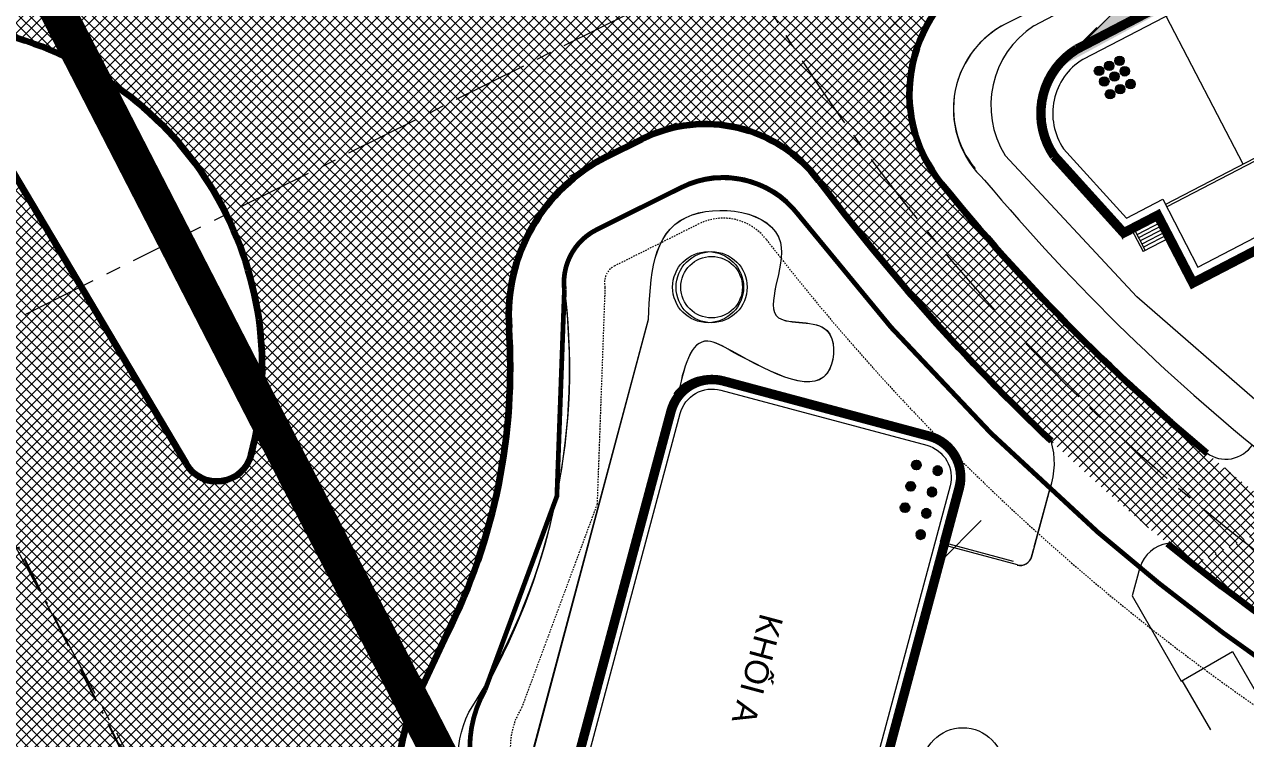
# Model space of a CAD drawing. Header units: millimetres. Extents: x 89040 to 596321, y -313033 to 2401191.
# Drawn here: x 595629.3 to 595732.4, y 1200269.9 to 1200330.2 of the extents above; entities that cross this region are included whole.
import ezdxf
from ezdxf.enums import TextEntityAlignment as Align

# ---------------------------------------------------------------- set-up
doc = ezdxf.new("R2010")
doc.units = ezdxf.units.MM
doc.header["$MEASUREMENT"] = 0
for name, pattern in [('CENTER', [50.800000000000004, 31.75, -6.349999999999999, 6.349999999999999, -6.349999999999999]), ('DASHDOT2', [0.5, 0.25, -0.125, 0, -0.125]), ('HIDDEN', [0.375, 0.25, -0.125]), ('HIDDEN2', [0.1875, 0.125, -0.0625]), ('RANHXA', [5.2, 3, -1, 0.2, -1])]:
    doc.linetypes.add(name, pattern=pattern)
for name, color, linetype, lineweight in [('1', 8, 'Continuous', 13), ('2', 6, 'Continuous', 25), ('BONGDO', 251, 'Continuous', 9), ('CONGTRINH', 7, 'Continuous', 20), ('CONGTRINH2', 30, 'Continuous', 18), ('COT', 7, 'Continuous', 9), ('HATCH', 8, 'Continuous', 5), ('LEDUONG', 6, 'Continuous', 20), ('LONGDUONG', 4, 'Continuous', 90), ('NETTHAY', 6, 'Continuous', 15), ('RANHDAT', 1, 'DASHDOT2', 25), ('SO', 61, 'Continuous', 18), ('tang cao', 7, 'Continuous', 5), ('TEXT', 7, 'Continuous', 25), ('THIETBI', 9, 'Continuous', 9), ('truc', 8, 'CENTER', 9)]:
    doc.layers.add(name, color=color, linetype=linetype, lineweight=lineweight)
doc.layers.add('DUONG NOI BO CONG TRINH', color=7, linetype='Continuous', lineweight=20, true_color=0x5e5e5e)
doc.layers.add('TIMP2', color=3, linetype='Continuous')
doc.styles.add('Helve', font='VHELVEN.TTF')
pattern_1 = [(45, (27179.21699432831, -3.795911343069747), (-0.4419417382415922, 0.4419417382415923), []), (135, (27179.21699432831, -3.795911343069747), (-0.4419417382415923, -0.4419417382415922), [])]

# ---------------------------------------------------------------- blocks, each defined once
blk = doc.blocks.new('sdfhshs')
at = {"layer": 'THIETBI', "linetype": 'Continuous'}
blk.add_lwpolyline([(-1078.031229788437, 0, 0, 0, 0), (93.87673312798141, 0, 174.8398142233491, 0, 0), (492.077248330228, 0, 0, 0, 0)], format="xyseb", dxfattribs=at)
blk = doc.blocks.new('A$C3E827C03')
at = {"layer": 'TEXT'}
h = blk.add_hatch(color=256, dxfattribs=at)
edge = h.paths.add_edge_path()
edge.add_arc((538.0830312939362, 538.0835588782793), 376.6586784111455, 0, 360)
blk.add_circle((538.0830312939362, 538.0835588782793), 376.6586784111455, dxfattribs=at)

msp = doc.modelspace()

# ---------------------------------------------------------------- hatches: boundary and pattern name
at = {"layer": 'BONGDO'}
h = msp.add_hatch(dxfattribs=at)
h.set_pattern_fill('ANSI35', color=256, style=0)
h.set_pattern_definition([(45, (594650.3527654881, 1198136.11866812), (-0.1767766952966369, 0.1767766952966369), []), (45, (594650.5295421833, 1198136.11866812), (-0.1767766952966369, 0.1767766952966369), [0.3125, -0.0625, 0, -0.0625])])
h.paths.add_polyline_path([(595766.9538121313, 1200315.024315049), (595770.4940841248, 1200318.564587042), (595775.3082211668, 1200325.202665422), (595773.456464992, 1200326.545615517), (595775.8552081863, 1200328.511865507), (595780.4932182637, 1200334.90708736), (595768.9281076412, 1200343.294458565), (595767.7680127193, 1200344.13579481), (595766.6442707854, 1200344.950766758), (595763.7394663268, 1200346.698913579), (595762.1771161965, 1200347.321776704), (595760.9455425402, 1200347.726444582), (595759.1439709298, 1200348.014537046), (595757.2297766978, 1200348.14714374), (595755.6278925389, 1200348.050895627), (595754.3843370054, 1200347.870731816), (595753.2406584888, 1200347.612275281), (595751.5055973058, 1200347.039094588), (595721.6967311024, 1200331.642124149), (595719.8398030093, 1200329.916771176), (595716.2995310194, 1200326.376499186), (595747.9653253161, 1200343.498822598), (595752.087620549, 1200344.510623637), (595758.6368442065, 1200343.781504714), (595763.7804607155, 1200340.919903937), (595774.2624270011, 1200333.318062064), (595776.9529462737, 1200331.36681537), (595772.3149361965, 1200324.971593517), (595771.4244622675, 1200325.617392389), (595769.9567375593, 1200323.593588005), (595771.767949177, 1200321.662393431)])
at = {"layer": 'DUONG NOI BO CONG TRINH'}
h = msp.add_hatch(dxfattribs=at)
h.set_pattern_fill('NET', color=256, scale=5, angle=45, style=0)
h.set_pattern_definition(pattern_1)
h.paths.add_polyline_path([(595692.9099013598, 1200348.57736086), (595692.5343353143, 1200349.330207387, -0.2875502439421413), (595685.3335843392, 1200353.844639227), (595680.127086431, 1200364.600617354), (595673.0393592676, 1200360.881556037), (595678.2575342096, 1200350.101454608, -0.4107251436100376), (595674.6279696164, 1200339.457211443)])
h.paths.add_polyline_path([(595706.2461405842, 1200332.879790567), (595684.4292854415, 1200321.996204438, -0.3666611658916559), (595694.475172843, 1200319.536278917, 0.068448527385427), (595727.9997492428, 1200284.577347219), (595736.0314185552, 1200288.478780154, -0.0679627502255158), (595703.460980392, 1200320.863455813, -0.4709641685812266)])
h = msp.add_hatch(dxfattribs=at)
h.set_pattern_fill('NET', color=256, scale=5, angle=45, style=0)
h.set_pattern_definition(pattern_1)
h.paths.add_polyline_path([(595675.3934973865, 1200317.488598879), (595684.4292854415, 1200321.996204438), (595701.8378673145, 1200330.680673348), (595692.9099013598, 1200348.57736086), (595666.4655314317, 1200335.385286392, -0.3178372451957748), (595655.0529633798, 1200337.142165383, 0.0710665593278336), (595643.5954162645, 1200345.431775458), (595589.4355312837, 1200317.013083743), (595592.10288776, 1200309.161808236), (595629.3498100224, 1200236.657530433), (595665.3944567106, 1200254.166440008), (595660.9162454624, 1200262.742424786, -0.27302029048497), (595661.6274482195, 1200273.026865545, 0.1822546025875729), (595669.9329066376, 1200307.314352862, -0.3178372451915383)])
h.paths.add_polyline_path([(595648.4189569124, 1200293.829456527, -0.6656567106541446), (595642.9380827077, 1200293.055659505), (595623.9747504409, 1200324.947877786, -0.6656567106542213), (595627.2721955207, 1200329.393729766, -0.4183095690669786)], flags=16)
h.paths.add_polyline_path([(595643.5954162645, 1200345.431775458, 0.0146699103772338), (595640.9606256995, 1200346.7211263, 0.0964871933206844), (595622.813100499, 1200350.94857343, -0.2160253931282014), (595606.3865917408, 1200358.393071633), (595597.788104474, 1200353.257744344, -0.7760711839543796), (595589.241405397, 1200348.153346834), (595580.6078488264, 1200342.99707489), (595589.4355312837, 1200317.013083743)])
h = msp.add_hatch(dxfattribs=at)
h.set_pattern_fill('NET', color=256, scale=5, angle=45, style=0)
h.set_pattern_definition(pattern_1)
h.paths.add_polyline_path([(595706.6978134156, 1200316.760490795), (595705.4379745292, 1200318.647607555), (595704.8735527323, 1200319.85103007), (595704.5600090023, 1200320.725038641), (595704.3163807712, 1200321.614667415), (595704.0563614332, 1200323.211874649), (595704.035275048, 1200325.209831819), (595704.148249524, 1200326.195328681), (595704.2730694085, 1200326.866311896), (595705.0545118648, 1200329.248245042), (595705.9473972096, 1200330.88494869), (595709.0855693445, 1200334.14227332), (595710.646714193, 1200335.075066722), (595703.8824281862, 1200332.514931418), (595701.374708407, 1200328.239549435), (595701.5582936618, 1200325.49101437), (595701.4970985769, 1200323.353323379), (595701.8028913297, 1200322.376093211), (595704.8688564209, 1200318.785193565)])
h = msp.add_hatch(dxfattribs=at)
h.set_pattern_fill('NET', color=256, scale=5, angle=45, style=0)
h.set_pattern_definition(pattern_1)
h.paths.add_polyline_path([(595670.1600579865, 1200305.597880033), (595670.5298929255, 1200308.908207855), (595670.7740554401, 1200309.845577143), (595671.0352684528, 1200310.646674011), (595671.3856842112, 1200311.536451165), (595671.7789788515, 1200312.376281111), (595672.1431984054, 1200313.051829767), (595672.7304894151, 1200313.994654719), (595673.6194776455, 1200315.179894716), (595674.4786276083, 1200316.129121416), (595675.3531146367, 1200316.947940038), (595677.2871049779, 1200318.365675885), (595679.8178940421, 1200319.62818834), (595681.4243262819, 1200320.497146411), (595683.8012774646, 1200321.383273561), (595685.9609832123, 1200321.731076054), (595686.7811058544, 1200321.759133904), (595688.7335843456, 1200321.59922798), (595691.1698786068, 1200320.927780811), (595693.4400289144, 1200319.742056506), (595695.1822061979, 1200318.327769327), (595696.0742323372, 1200317.351090185), (595693.9775926773, 1200320.849095857), (595691.1991531496, 1200322.453116279), (595687.7475676873, 1200322.92999738), (595684.9908661149, 1200322.301401897), (595683.3861735875, 1200321.408265625), (595676.7779377009, 1200318.402861288), (595672.8514053108, 1200315.961064573), (595671.3003382476, 1200313.803892161), (595670.3743744101, 1200312.215517049), (595669.7810560941, 1200310.087002634), (595669.679855864, 1200307.978195293), (595669.9924074769, 1200306.314451906)])
h = msp.add_hatch(dxfattribs=at)
h.set_pattern_fill('NET', color=256, scale=5, angle=45, style=0)
h.set_pattern_definition([(45, (594650.3527654881, 1198136.11866812), (-0.4419417382415922, 0.4419417382415923), []), (135, (594650.3527654881, 1198136.11866812), (-0.4419417382415923, -0.4419417382415922), [])])
h.paths.add_polyline_path([(595890.1501346208, 1200253.917288257, -0.3694834459624228), (595902.066285455, 1200248.710496326), (595889.6873316558, 1200274.27194019, -0.4688389826321077), (595883.336698244, 1200260.270712201, -0.2328874569633087), (595736.0314185552, 1200288.478780154), (595727.9997492428, 1200284.577347219, 0.2461893727994996)])
h = msp.add_hatch(dxfattribs=at)
h.set_pattern_fill('NET', color=256, scale=5, angle=45, style=0)
h.set_pattern_definition(pattern_1)
h.paths.add_polyline_path([(595664.9870901331, 1200278.73576556), (595662.9701214326, 1200275.145132796), (595662.1410390172, 1200273.824776791), (595661.3474025222, 1200272.631276964), (595660.7283913926, 1200271.513610884), (595660.1773959021, 1200270.080289691), (595660.1765452913, 1200270.077449033), (595659.9924204057, 1200269.012260193), (595659.8657070125, 1200267.94901502), (595659.8796889164, 1200265.552463175), (595660.4554585887, 1200263.81273604), (595660.9162454624, 1200262.742424786), (595662.5081314484, 1200259.884941163), (595661.5490340195, 1200262.273573023), (595661.2324514329, 1200263.493597826), (595660.9922213737, 1200264.960923382), (595660.8988479354, 1200266.416639664), (595660.937388019, 1200267.746911578), (595661.2450241486, 1200269.859922529), (595661.8172084073, 1200271.820586329), (595662.3060647118, 1200272.994832402), (595663.0562141513, 1200274.601142344), (595663.6987393206, 1200275.976994293)])
at = {"layer": 'tang cao'}
h = msp.add_hatch(color=256, dxfattribs=at)
edge = h.paths.add_edge_path()
edge.add_arc((595720.882288217, 1200326.680771189), 0.399280375762523, 26.37009169598531, 386.3700916959853)
h = msp.add_hatch(color=256, dxfattribs=at)
edge = h.paths.add_edge_path()
edge.add_arc((595721.7599970269, 1200327.115898712), 0.399280375762523, 26.37009169598531, 386.3700916959853)
h = msp.add_hatch(color=256, dxfattribs=at)
edge = h.paths.add_edge_path()
edge.add_arc((595720.0280898181, 1200326.257299042), 0.399280375762523, 26.37009169598531, 386.3700916959853)
h = msp.add_hatch(color=256, dxfattribs=at)
edge = h.paths.add_edge_path()
edge.add_arc((595721.3244138348, 1200325.788946312), 0.399280375762523, 26.37009169598531, 386.3700916959853)
h = msp.add_hatch(color=256, dxfattribs=at)
edge = h.paths.add_edge_path()
edge.add_arc((595722.2021226448, 1200326.224073835), 0.399280375762523, 26.37009169598531, 386.3700916959853)
h = msp.add_hatch(color=256, dxfattribs=at)
edge = h.paths.add_edge_path()
edge.add_arc((595720.4702154358, 1200325.365474166), 0.399280375762523, 26.37009169598531, 386.3700916959853)
h = msp.add_hatch(color=256, dxfattribs=at)
edge = h.paths.add_edge_path()
edge.add_arc((595721.811047394, 1200324.716297759), 0.399280375762523, 26.37009169598531, 386.3700916959853)
h = msp.add_hatch(color=256, dxfattribs=at)
edge = h.paths.add_edge_path()
edge.add_arc((595722.6887562037, 1200325.151425282), 0.399280375762523, 26.37009169598531, 386.3700916959853)
h = msp.add_hatch(color=256, dxfattribs=at)
edge = h.paths.add_edge_path()
edge.add_arc((595720.9568489948, 1200324.292825612), 0.399280375762523, 26.37009169598531, 386.3700916959853)

# ---------------------------------------------------------------- linework, layer by layer
at = {"layer": '1'}
for p, q in [((595675.2999996744, 1200317.374385785), (595684.3357876999, 1200321.881991405)), ((595671.620008604, 1200266.641098677), (595681.9727704083, 1200305.278131728)), ((595714.5573389215, 1200286.053411491), (595715.8602881968, 1200290.916084385)), ((595714.3337572801, 1200285.218993445), (595714.5226436454, 1200285.923926957))]:
    msp.add_line(p, q, dxfattribs=at)
for points in [[(595675.3000000295, 1200317.37438553), (595684.3357880547, 1200321.881991149)], [(595675.2999996576, 1200317.374385797), (595684.3357876847, 1200321.881991417)]]:
    msp.add_lwpolyline(points, dxfattribs=at)
for points in [[(595715.8602881815, 1200290.916084328, -0.0429912183926517), (595694.6415953597, 1200314.090811759, 0.3597956429067949), (595684.7115992458, 1200316.395051718), (595677.601727492, 1200312.848211335, 0.3178372452821219), (595674.8714321508, 1200307.761088307), (595674.2378009387, 1200290.330640098), (595668.1783048263, 1200273.97507468, 0.1296294694505575), (595666.8860443365, 1200269.099554899, 0.1692321346064121), (595668.1658975113, 1200264.220763435, -0.0201912703240947), (595682.9163295258, 1200237.532681204, 0.0263346519195244), (595691.5842284455, 1200222.294804764, -0.0105849965478782), (595702.8310844568, 1200203.896249108, 0.042123487479091), (595712.6123280391, 1200189.952204358, 0.0116292871240885), (595723.0023930155, 1200178.085807754, 0.0510171567548787), (595732.4155636445, 1200169.746180162), (595768.8121817994, 1200256.918143363)], [(595712.8090124085, 1200284.811886664), (595706.6270871426, 1200286.468328547), (595707.9211823618, 1200291.297957653, 0.4142135625825391), (595705.3755979498, 1200295.707039192), (595687.9893795006, 1200300.365662385, 0.3133370267329153), (595684.1233262623, 1200298.974707904, 0.6421923504739734)], [(595751.1748719191, 1200260.104656164), (595752.3531740244, 1200262.926756484), (595764.8129822935, 1200257.721094803), (595765.1419214322, 1200258.508922682, -0.0423614466508156), (595738.037506638, 1200273.476912258, -0.0248117245139366), (595723.4615635358, 1200284.303140766), (595722.8202605819, 1200281.909765558), (595726.971495136, 1200274.719616397), (595731.3016221548, 1200277.219616397), (595735.2218081084, 1200270.42965515), (595745.9451075018, 1200267.556355737), (595750.2804617541, 1200260.047301903, 0.6208611874073512), (595751.1748719193, 1200260.104656164)]]:
    msp.add_lwpolyline(points, format="xyb", dxfattribs=at)
for centre, radius in [((595687.0064165156, 1200307.990090283), 3.000000000000033), ((595687.3064165156, 1200307.990090283), 2.600000000000033)]:
    msp.add_circle(centre, radius, dxfattribs=at)
for centre, radius, start, end in [((595838.2290275226, 1200423.813400271), 177.7346657989232, 215.9687363270217, 225.7207040671183), ((595713.3678314538, 1200285.47781249), 1, 255.0000047145443, 344.9999952800702), ((595838.2290275226, 1200423.813400271), 177.7346657989412, 231.2873704650237, 245.8167218301419)]:
    msp.add_arc(centre, radius, start, end, dxfattribs=at)
msp.add_spline([(595681.9727704083, 1200305.278131728), (595685.1508265215, 1200313.887379504), (595693.1180208133, 1200311.752576228), (595692.960717946, 1200305.404632878), (595697.0653163844, 1200304.304809042), (595697.286244821, 1200301.101639212), (595688.9670501003, 1200302.596549279)], degree=3, dxfattribs=at)
msp.add_open_spline([(595688.9670501003, 1200302.596549279), (595688.2610433301, 1200302.996685887), (595685.734857193, 1200304.428427895), (595684.9349023708, 1200301.186254829), (595684.4233262624, 1200298.674707904)], degree=3, knots=[0, 0, 0, 0, 2151.940682651034, 7699.930010737247, 7699.930010737247, 7699.930010737247, 7699.930010737247], dxfattribs=at)
at = {"layer": '2'}
for p, q in [((595718.1564591125, 1200328.101852159), (595746.5402759793, 1200342.847667417)), ((595718.254742259, 1200327.927526683), (595746.6324843202, 1200342.670191723)), ((595716.7486408509, 1200318.801948838), (595722.1537248634, 1200312.823029646)), ((595716.6002792119, 1200318.667826416), (595722.108912722, 1200312.574364309)), ((595724.9814641724, 1200314.066812078), (595722.108912722, 1200312.574364309)), ((595722.1537248634, 1200312.823029646), (595724.8892558315, 1200314.244287772)), ((595725.029848189, 1200314.40748639), (595728.0312296846, 1200308.630652557)), ((595722.0192884395, 1200312.077033635), (595721.9734264691, 1200312.05320583))]:
    msp.add_line(p, q, dxfattribs=at)
at = {"layer": '2', "linetype": 'Continuous'}
for p, q in [((595727.9551831658, 1200308.343220953), (595749.9621691967, 1200319.777055222)), ((595728.0312296846, 1200308.630652557), (595749.6655167583, 1200319.87084931))]:
    msp.add_line(p, q, dxfattribs=at)
at = {"layer": '2'}
for points in [[(595718.1564591125, 1200328.101852159, 0.4315160680484073), (595716.2457000362, 1200319.060049781), (595716.6002792119, 1200318.667826416)], [(595718.2606180749, 1200327.931115781, 0.4309005790560136), (595716.402763009, 1200319.184547084), (595716.7486408509, 1200318.801948838)]]:
    msp.add_lwpolyline(points, format="xyb", dxfattribs=at)
at = {"layer": 'BONGDO'}
for p, q in [((595718.1564591125, 1200328.101852159), (595721.6967311024, 1200331.642124149)), ((595716.2995310194, 1200326.376499186), (595719.8398030093, 1200329.916771176)), ((595706.5411586793, 1200284.728023927), (595710.0814306693, 1200288.268295917))]:
    msp.add_line(p, q, dxfattribs=at)
at = {"layer": 'CONGTRINH', "const_width": 0.8}
for points in [[(595722.108912722, 1200312.574364309), (595724.9814641724, 1200314.066812078), (595727.9551831658, 1200308.343220953), (595749.9621691967, 1200319.777055222), (595749.893012941, 1200319.910161992), (595753.12917994, 1200321.591527949), (595763.2052039021, 1200314.28408784), (595764.8490555751, 1200316.550748749), (595766.9538121342, 1200315.024315053), (595771.767949177, 1200321.662393432), (595769.6631926177, 1200323.188827128), (595771.4244622675, 1200325.617392389), (595772.3149361964, 1200324.971593517), (595776.9529462737, 1200331.36681537), (595762.7863155876, 1200341.640888327, 0.2839383716493435), (595746.5402759793, 1200342.847667417), (595718.1564591125, 1200328.101852159, 0.4315160680483751), (595716.2457000362, 1200319.060049781)], [(595688.288933026, 1200300.065782007), (595705.67559795, 1200295.407039192, -0.4142135623730438), (595708.2211823625, 1200290.997957655), (595699.4213348125, 1200258.156479587, -0.4142135621860675), (595695.0122532761, 1200255.610895177), (595677.625588402, 1200260.26963799, -0.4142135623597294), (595675.0800039897, 1200264.678719527), (595683.879851485, 1200297.520197595, -0.4142135627022176)]]:
    msp.add_lwpolyline(points, format="xyb", close=True, dxfattribs=at)
at = {"layer": 'CONGTRINH2'}
for p, q in [((595732.2049224598, 1200318.38325163), (595725.7038869908, 1200330.895956763)), ((595746.7579293512, 1200325.944335582), (595725.6383217891, 1200314.971543017)), ((595746.664135263, 1200325.647683143), (595725.739750964, 1200314.776319754)), ((595724.9157784109, 1200313.976338984), (595722.9504370944, 1200312.955236555)), ((595725.142828769, 1200313.756229614), (595723.0887496059, 1200312.689023015)), ((595722.7499093156, 1200312.907397138), (595723.74114898, 1200310.99953343)), ((595722.9273850094, 1200312.999605479), (595723.9186246737, 1200311.091741771)), ((595725.2811412804, 1200313.490016074), (595723.2270621172, 1200312.422809474)), ((595725.4194537916, 1200313.223802533), (595723.3653746286, 1200312.156595933)), ((595725.557766303, 1200312.957588992), (595723.5036871398, 1200311.890382393)), ((595725.6960788142, 1200312.691375451), (595723.6419996511, 1200311.624168852)), ((595725.9727038369, 1200312.15894837), (595723.74114898, 1200310.99953343)), ((595725.8343913256, 1200312.425161911), (595723.7803121625, 1200311.357955311))]:
    msp.add_line(p, q, dxfattribs=at)
for points in [[(595722.3329734287, 1200313.817690994), (595725.407800937, 1200315.415232251), (595728.3815199302, 1200309.691641126), (595748.6137490236, 1200320.203391987), (595748.5445927678, 1200320.336498757), (595753.216249074, 1200322.763680012), (595762.9827720318, 1200315.680699476), (595764.6266237049, 1200317.947360386), (595766.7313802639, 1200316.42092669), (595770.3713375403, 1200321.439961562), (595768.2665809812, 1200322.966395258), (595771.2020303971, 1200327.014004025), (595772.092504326, 1200326.368205154), (595775.5563346376, 1200331.1443835), (595762.1992257044, 1200340.831366573, 0.2839383716493481), (595747.0013176836, 1200341.960288948), (595718.6492481165, 1200327.230966884, 0.4262897706926824), (595717.0325240355, 1200319.680866946)], [(595688.0818777891, 1200299.293041346), (595705.4685427144, 1200294.634298531, -0.4142135623982468), (595707.4484417015, 1200291.205012891), (595698.6485941516, 1200258.363534823, -0.4142135621773781), (595695.2193085119, 1200256.383635838), (595677.832643638, 1200261.042378651, -0.4142135623512996), (595675.8527446508, 1200264.47166429), (595684.6525921462, 1200297.31314236, -0.4142135627044623)]]:
    msp.add_lwpolyline(points, format="xyb", close=True, dxfattribs=at)
at = {"layer": 'HATCH', "ltscale": 0.7}
msp.add_line((595727.0091467783, 1200274.76455635), (595729.4280739018, 1200270.585787463), dxfattribs=at)
at = {"layer": 'LEDUONG'}
for p, q in [((595714.5113429832, 1200330.067323724), (595721.9609122548, 1200334.001897641)), ((595723.2321356618, 1200307.184784138), (595712.0851821747, 1200319.114521436)), ((595677.6254888751, 1200313.014427001), (595684.7353606522, 1200316.561267338)), ((595733.8187208608, 1200297.934234178), (595723.2321356618, 1200307.184784138)), ((595671.666844229, 1200266.623361148), (595681.9758449786, 1200305.272093392)), ((595714.3595270293, 1200285.249615092), (595715.8882312131, 1200290.980769848))]:
    msp.add_line(p, q, dxfattribs=at)
for points in [[(595841.1639966554, 1200257.217160508, 0.0661121700676311), (595883.5098289127, 1200263.50765378, 0.3934899430183064), (595887.2776055533, 1200272.272661111), (595865.9934889044, 1200316.291213328, 0.3259865613269178), (595858.5126872519, 1200319.77170385, -0.061822185379648), (595832.4662155412, 1200317.911639617, -0.1282187292707339), (595781.485411855, 1200334.087231378, -0.0621986714183272), (595761.1663091332, 1200350.738919365, 0.3295862485912906), (595755.3102582573, 1200351.768357065), (595712.1641642823, 1200330.244437747, 0.5238223799580602), (595710.3602373068, 1200317.034668164, 0.0522853931951237), (595735.6797457404, 1200292.499262304, 0.0793372321696454), (595782.0223161908, 1200266.985791478, 0.0906206465657856), (595841.163996642, 1200257.21745212, -1.854914920233678)], [(595667.1433863209, 1200263.028829023, -0.2423712907391027), (595666.7920725624, 1200272.079080918, 0.1734044519324597), (595674.9703299326, 1200307.288323069, -0.3469649222711685), (595677.6254888751, 1200313.014427001, 0.0053339836088553), (595684.7353606522, 1200316.561267338, -0.3108077268315101), (595693.7163888325, 1200315.296115194, 0.0414024746465032), (595715.8882312131, 1200290.980769848, 0.11346711106612), (595786.2390945011, 1200250.860181693, 0.07389589636208001), (595840.1799035969, 1200243.093982414, 0.0682680697041697), (595890.4578522274, 1200250.875807777, -0.3681783266289731), (595898.9163168431, 1200248.195777398), (595925.7345397846, 1200193.103059391, -0.4018983779683966), (595923.0896224319, 1200183.738291727), (595833.2538926065, 1200140.968828851, -0.0083302712569853), (595780.9880185965, 1200151.141276772, -0.142495905075388), (595715.8935185941, 1200183.656276772), (595697.931518594, 1200206.096276772, -0.0097066193112534), (595667.1433863209, 1200263.028829023, 28.6649499215866)], [(595713.1355837047, 1200284.541121804), (595706.9517865677, 1200286.190561918), (595708.2404116554, 1200291.021653423, 0.4142135625825391), (595705.6898358212, 1200295.427849395), (595688.2983528706, 1200300.066780619, 0.3133370267329153), (595684.433877294, 1200298.671448927, 0.6421923504739734)]]:
    msp.add_lwpolyline(points, format="xyb", dxfattribs=at)
for radius in [3.000000000463853, 2.60000000040201]:
    msp.add_circle((595687.3064165156, 1200307.990090283), radius, dxfattribs=at)
for centre, radius, start, end in [((595715.735350664, 1200323.085762742), 8, 116.5128362035186, 219.4411712333919), ((595718.9608135029, 1200323.336608043), 8.068477023603247, 123.4674727124061, 211.5526419499285), ((595688.3065470343, 1200309.402592333), 8, 37.35879515378031, 116.5128362094873), ((595838.3225255758, 1200423.927612553), 180.7346657989453, 217.3587951537803, 227.3572014472737), ((595620.3100380062, 1200301.18484156), 55, 330.5475597913144, 7.041615578946675), ((595620.3100380062, 1200301.18484156), 54.99999999999999, 330.5475597913144, 7.041615578946675), ((595709.7826078155, 1200293.129985837), 6.472848402536532, 340.6076262934359, 16.81967337990516), ((595730.7237513056, 1200296.151222201), 2.694108700860276, 233.5064422722902, 326.9907718862505), ((595726.2417181729, 1200283.474121246), 2.887528108517767, 98.3888780277746, 162.4650004672098), ((595713.3933087233, 1200285.50734011), 1.000000000154606, 255.0648844882969, 345.0648844801332), ((595838.3225255758, 1200423.927612553), 180.7346657989453, 230.5542643230999, 246.140266291904)]:
    msp.add_arc(centre, radius, start, end, dxfattribs=at)
for points, knots in [([(595681.9758449786, 1200305.272093392), (595682.1308072272, 1200308.901380234), (595682.4250473131, 1200315.792617826), (595696.1251884068, 1200314.003763814), (595690.3831760437, 1200304.085745651), (595697.8667818465, 1200305.642398971), (595697.5481923579, 1200297.945623597), (595692.576318587, 1200300.643359697), (595688.9731569389, 1200302.598433318)], [0, 0, 0, 0, 9177.101281797715, 17425.34775721, 23775.23980040796, 28024.6327937463, 31235.4125020905, 39687.85338672138, 39687.85338672138, 39687.85338672138, 39687.85338672138]), ([(595688.9731569389, 1200302.598433318), (595688.2666974872, 1200302.997770153), (595685.738891597, 1200304.42665047), (595684.9426088786, 1200301.183573575), (595684.433877294, 1200298.671448927)], [0, 0, 0, 0, 2151.940682651034, 7699.930010737247, 7699.930010737247, 7699.930010737247, 7699.930010737247])]:
    msp.add_open_spline(points, degree=3, knots=knots, dxfattribs=at)
at = {"layer": 'LONGDUONG', "linetype": 'ByBlock'}
msp.add_line((595623.9747504409, 1200324.947877786), (595642.9380827077, 1200293.055659505), dxfattribs=at)
at = {"layer": 'LONGDUONG'}
msp.add_line((595678.4640835203, 1200319.020395668), (595681.4243262819, 1200320.497146411), dxfattribs=at)
at = {"layer": 'LONGDUONG', "linetype": 'ByBlock'}
msp.add_lwpolyline([(595666.1776143239, 1200252.620205415), (595662.5081314484, 1200259.884941163, -0.2300934641206797), (595662.3060647118, 1200272.994832402), (595666.2022912499, 1200281.337899926)], format="xyb", dxfattribs=at)
at = {"layer": 'LONGDUONG'}
for centre, radius, start, end in [((595716.0034937647, 1200324.337054214), 12, 116.5128362035186, 219.1520310269299), ((595686.7811058544, 1200309.759133904), 12, 36.99368810134182, 116.5128362094873), ((595685.1600579865, 1200305.597880033), 15, 116.5128362094873, 183.8929712554782), ((595838.3225255758, 1200423.927612553), 177.7346657989444, 216.9936881013418, 226.5002195028513), ((595838.3225255758, 1200423.927612553), 169.7346657989444, 219.1520310269299, 229.9569310058834), ((595838.3225255758, 1200423.927612553), 177.7346657989444, 230.7298483054552, 245.7917971596714)]:
    msp.add_arc(centre, radius, start, end, dxfattribs=at)
at = {"layer": 'LONGDUONG', "linetype": 'ByBlock'}
for centre, radius, start, end in [((595620.3100380062, 1200301.18484156), 29.05534393278529, 345.3359580403088, 76.1360570598081), ((595620.3100380062, 1200301.18484156), 50, 333.3216419111883, 3.892971255478197), ((595645.5166764605, 1200294.588909079), 3, 210.7360075528054, 345.3359580403088)]:
    msp.add_arc(centre, radius, start, end, dxfattribs=at)
at = {"layer": 'NETTHAY', "linetype": 'HIDDEN2', "const_width": 0.4}
msp.add_lwpolyline([(595719.9196762993, 1200287.29319953, -0.050438406998493), (595694.6415957146, 1200314.090811504, 0.3597956429067949), (595684.7115996006, 1200316.395051463), (595677.6017278468, 1200312.84821108, 0.3178372452821219), (595674.8714325058, 1200307.761088052), (595674.2378012935, 1200290.330639843), (595668.1783051811, 1200273.975074425, 0.1296294694505575), (595666.8860446915, 1200269.099554644, 0.1692321346064121), (595668.1658978666, 1200264.22076318, -0.0201912703240947), (595682.9163298806, 1200237.532680949, 0.0263346519195244), (595691.5842288007, 1200222.294804509, -0.0105849965478782), (595702.8310848115, 1200203.896248853, 0.042123487479091), (595712.6123283942, 1200189.952204103, 0.0116292871240885), (595723.0023933704, 1200178.085807499, 0.0510171567548787), (595732.4155639994, 1200169.746179907), (595768.8122218143, 1200256.918238096, -0.0512627114050813), (595735.965984017, 1200274.882187274, -0.0277255864999631)], format="xyb", close=True, dxfattribs=at)
at = {"layer": 'NETTHAY', "linetype": 'HIDDEN2'}
msp.add_lwpolyline([(595717.6825319693, 1200284.710246451, -0.0504473352346756), (595691.9285432026, 1200312.01334893, 0.3601025938313331), (595686.2369799904, 1200313.337327468), (595679.1271082368, 1200309.790487085, 0.352438196386061), (595678.298968535, 1200307.986529549), (595677.6326939188, 1200289.658099754), (595671.2758556154, 1200272.499959407, 0.1448359218408327), (595670.3044211334, 1200268.957207287, 0.181044436743081), (595671.0400222455, 1200266.071207998, -0.0179278466781195), (595687.9713056904, 1200235.59945626, 0.0343321437779153), (595694.4613534276, 1200224.138337868, -0.0105849965478779), (595705.783660088, 1200205.616353675, 0.0421234874790911), (595715.2348508857, 1200192.142828933, 0.0116274454923241), (595725.5185473565, 1200180.397827537, 0.0323855301134989), (595730.9823205032, 1200175.182308245), (595764.3576838054, 1200255.118194849, -0.0466816907234164), (595734.0283720632, 1200272.067560961, -0.0277255864999626)], format="xyb", close=True, dxfattribs=at)
at = {"layer": 'NETTHAY'}
msp.add_lwpolyline([(595688.237169217, 1200299.872596842), (595705.6238341412, 1200295.213854027, -0.4142135623730361), (595708.0279971976, 1200291.049721464), (595699.2281496472, 1200258.208243396, -0.4142135621860528), (595695.0640170854, 1200255.804080342), (595677.6773522111, 1200260.462823155, -0.4142135623597329), (595675.2731891554, 1200264.626955718), (595684.0730366503, 1200297.468433786, -0.4142135627022282)], format="xyb", close=True, dxfattribs=at)
at = {"layer": 'RANHDAT', "linetype": 'HIDDEN', "ltscale": 40, "const_width": 3}
msp.add_lwpolyline([(595623.6215185933, 1200347.746276772), (595641.8995185932, 1200312.166276772), (595660.177518593, 1200276.586276772), (595678.4535185915, 1200241.016276778), (595697.931518594, 1200206.096276772), (595715.8935185941, 1200183.656276772), (595723.3265185924, 1200176.976276772), (595731.3355185922, 1200170.996276773), (595739.8545185927, 1200165.756276773), (595743.2995185169, 1200164.0362768), (595747.7285185916, 1200161.836276772), (595756.9815185906, 1200158.046276772), (595766.4715185923, 1200154.906276773), (595776.1165185976, 1200152.266276771), (595785.8595185954, 1200150.016276772), (595795.7225185836, 1200147.996276773), (595805.4785185952, 1200146.136276771), (595825.1445185632, 1200142.496276778), (595833.2485185933, 1200140.966276772), (595918.3625186089, 1200181.386276771), (596056.8465185908, 1200249.196276772)], dxfattribs=at)
at = {"layer": 'SO', "linetype": 'Continuous'}
msp.add_circle((595708.5195072456, 1200267.302884133), 3.467247591789401, dxfattribs=at)
at = {"layer": 'tang cao'}
for centre in [(595720.882288217, 1200326.680771189), (595721.7599970269, 1200327.115898712), (595720.0280898181, 1200326.257299042), (595721.3244138348, 1200325.788946312), (595722.2021226448, 1200326.224073835), (595720.4702154358, 1200325.365474166), (595721.811047394, 1200324.716297759), (595722.6887562037, 1200325.151425282), (595720.9568489948, 1200324.292825612)]:
    msp.add_circle(centre, 0.399280375762523, dxfattribs=at)
at = {"layer": 'TIMP2', "linetype": 'RANHXA'}
msp.add_line((595622.2069943283, 1200298.904088657), (595654.3759943284, 1200235.574088657), dxfattribs=at)
at = {"layer": 'truc', "color": 171, "ltscale": 0.2}
msp.add_line((595620.3100380062, 1200301.18484156), (595793.5551781555, 1200387.61014859), dxfattribs=at)
msp.add_lwpolyline([(595283.0241481897, 1200612.165080802), (595356.3123882174, 1200579.011630452, -0.0583935414741098), (595432.8286282223, 1200532.991641509, -0.0331264041341466), (595472.8783750089, 1200497.555062497, 0.0068587187102939), (595517.4540172294, 1200453.733059458, -0.0617098575855791), (595564.822082786, 1200395.678762408, 0.0032271855121458), (595593.4751394164, 1200350.735829846), (595657.545047583, 1200232.476406622), (595660.5906082434, 1200227.27323471)], format="xyb", dxfattribs=at)
msp.add_lwpolyline([(595283.0241481897, 1200612.165080802), (595356.3123882174, 1200579.011630452, -0.0583935414741098), (595432.8286282223, 1200532.991641509, -0.0331264041341466), (595472.8783750089, 1200497.555062497, 0.0068587187102939), (595517.4540172294, 1200453.733059458, -0.0617098575855791), (595564.822082786, 1200395.678762408, 0.0032271855121458), (595593.4751394164, 1200350.735829846), (595657.545047583, 1200232.476406622), (595660.5906082434, 1200227.27323471)], format="xyb", dxfattribs=at)
msp.add_arc((595837.2234030105, 1200420.501534074), 170.1791228329938, 209.8648443526607, 297.0429283197882, dxfattribs=at)

# ---------------------------------------------------------------- block references
at = {"layer": 'COT', "linetype": 'HIDDEN'}
for p, xscale, yscale, zscale, rotation in [((595703.9429362813, 1200292.580746193), 0.0009999999649388, 0.0009999999649388, 0.0009999999649388, 344.9999902678372), ((595705.7388364717, 1200292.099536733), -0.0010000000171264, 0.0009999999831507, 0.001, 255.0000048798445), ((595704.7797553147, 1200291.545810969), 0.0009999999649388, 0.0009999999649388, 0.0009999999649388, 164.9999902678371), ((595705.2576263662, 1200290.30363617), -0.0010000000171264, 0.0009999999831507, 0.001, 255.0000048798445), ((595704.2985452091, 1200289.749910405), 0.0009999999649388, 0.0009999999649388, 0.0009999999649388, 164.9999902678371), ((595704.7764162607, 1200288.507735606), -0.0010000000171264, 0.0009999999831507, 0.001, 255.0000048798445), ((595704.295206155, 1200286.711835043), -0.0010000000171264, 0.0009999999831507, 0.001, 255.0000048798445)]:
    msp.add_blockref('A$C3E827C03', p, dxfattribs=dict(at, xscale=xscale, yscale=yscale, zscale=zscale, rotation=rotation))
at = {"layer": 'HATCH', "linetype": 'Continuous', "extrusion": (0, 0, -1), "xscale": 0.0010000000228199, "yscale": 0.0010000000228199, "zscale": -0.001, "rotation": 194.9351217008613}
for p in [(-595692.5003972161, 1200300.644992445), (-595705.1932757905, 1200297.263036645)]:
    msp.add_blockref('sdfhshs', p, dxfattribs=at)

# ---------------------------------------------------------------- texts
at = {"layer": 'TEXT', "style": 'Helve'}
msp.add_text('KHOÁI A', height=2, rotation=255.0000047145442, dxfattribs=at).set_placement((595691.1839474189, 1200275.701498138), align=Align.MIDDLE_CENTER)

doc.saveas('drawing.dxf')
